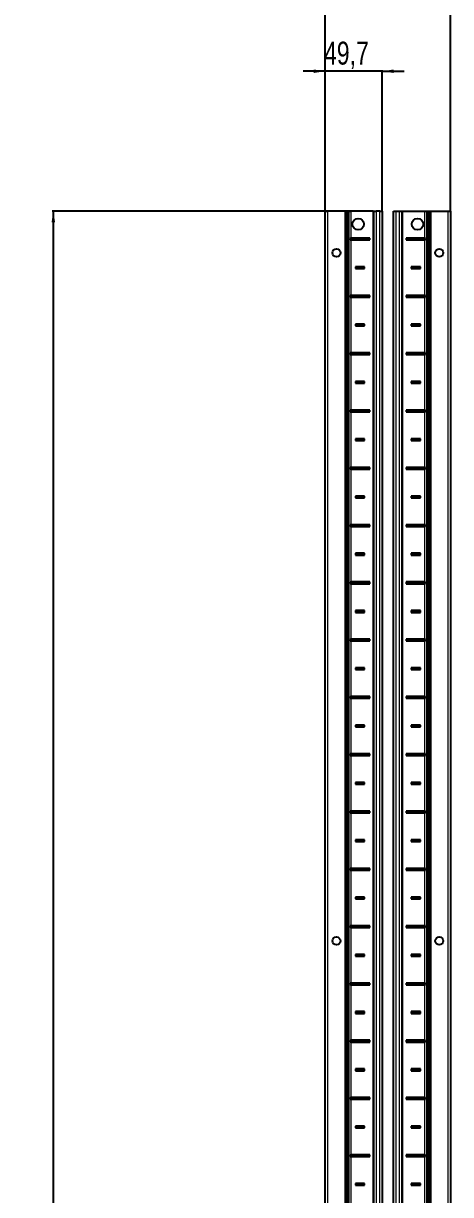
# Model space of a CAD drawing. Header units: millimetres. Extents: x -199 to 1181, y -1371 to 1753.
# Drawn here: x -199 to 173, y 189 to 1211 of the extents above; entities that cross this region are included whole.
import ezdxf

# ---------------------------------------------------------------- set-up
doc = ezdxf.new("R2010")
doc.units = ezdxf.units.MM
doc.layers.add('FORMAT', color=7, linetype='Continuous')
doc.styles.add('SLDTEXTSTYLE0', font='TXT', dxfattribs={"width": 0.75})
doc.dimstyles.new('SLDDIMSTYLE0', dxfattribs={"dimtxt": 20, "dimasz": 10, "dimexe": 0, "dimexo": 0.0625, "dimgap": 5, "dimtad": 2, "dimdec": 1, "dimrnd": 1e-09, "dimzin": 12, "dimdsep": 46, "dimtxsty": 'SLDTEXTSTYLE0', "dimsah": 1, "dimcen": 0.09, "dimadec": 0, "dimazin": 3, "dimtfac": 1, "dimtofl": 0, "dimtmove": 0, "dimatfit": 3, "dimfxl": 0, "dimfrac": 2, "dimtolj": 1, "dimtzin": 12, "dimarcsym": 0})
doc.dimstyles.new('SLDDIMSTYLE1', dxfattribs={"dimtxt": 20, "dimasz": 10, "dimexe": 0, "dimexo": 0.0625, "dimgap": 5, "dimtad": 2, "dimdec": 1, "dimrnd": 1e-09, "dimzin": 12, "dimdsep": 46, "dimtxsty": 'SLDTEXTSTYLE0', "dimsah": 1, "dimcen": 0.09, "dimadec": 0, "dimazin": 3, "dimtfac": 1, "dimtmove": 0, "dimatfit": 0, "dimfxl": 0, "dimfrac": 2, "dimtolj": 1, "dimtzin": 12, "dimarcsym": 0})

# ---------------------------------------------------------------- blocks, each defined once
blk = doc.blocks.new('_D')
at = {"layer": 'FORMAT'}
for p, q in [((86.4, 1047.2), (-174.2, 1047.2)), ((-173.2, 1047.2), (-173.2, -851.8)), ((86.4, -851.8), (-174.2, -851.8))]:
    blk.add_line(p, q, dxfattribs=at)
for points in [[(-173.2, 1047.2), (-174.7, 1037.2), (-171.6, 1037.2)], [(-173.2, -851.8), (-171.6, -841.8), (-174.7, -841.8)]]:
    blk.add_solid(points, dxfattribs=at)
at = {"layer": 'FORMAT', "insert": (-198.9, 68.2), "char_height": 20, "attachment_point": 1, "rotation": 90, "style": 'SLDTEXTSTYLE0'}
blk.add_mtext('1899', dxfattribs=at)
blk = doc.blocks.new('_D_1')
at = {"layer": 'FORMAT'}
for p, q in [((64, 1047.2), (64, 1243.6)), ((64, 1242.6), (173.4, 1242.6)), ((173.4, 1047.2), (173.4, 1243.6))]:
    blk.add_line(p, q, dxfattribs=at)
for points in [[(64, 1242.6), (74, 1241.1), (74, 1244.2)], [(173.4, 1242.6), (163.4, 1244.2), (163.4, 1241.1)]]:
    blk.add_solid(points, dxfattribs=at)
at = {"layer": 'FORMAT', "insert": (85.4, 1268.4), "char_height": 20, "attachment_point": 1, "style": 'SLDTEXTSTYLE0'}
blk.add_mtext('109,4', dxfattribs=at)
blk = doc.blocks.new('_D_2')
at = {"layer": 'FORMAT'}
for p, q in [((64, 1169.2), (44.7, 1169.2)), ((64, 1047.2), (64, 1170.2)), ((113.7, 1169.2), (64, 1169.2)), ((113.7, 1047.2), (113.7, 1170.2)), ((113.7, 1169.2), (132.9, 1169.2))]:
    blk.add_line(p, q, dxfattribs=at)
for points in [[(64, 1169.2), (54, 1170.7), (54, 1167.7)], [(113.7, 1169.2), (123.7, 1167.7), (123.7, 1170.7)]]:
    blk.add_solid(points, dxfattribs=at)
at = {"layer": 'FORMAT', "insert": (63, 1195), "char_height": 20, "attachment_point": 1, "style": 'SLDTEXTSTYLE0'}
blk.add_mtext('49,7', dxfattribs=at)

msp = doc.modelspace()

# ---------------------------------------------------------------- linework, layer by layer
at = {"color": 7, "linetype": 'Continuous', "lineweight": 25}
for p, q in [((63.98, -851.79), (63.98, 1047.21)), ((63.98, 1047.21), (65.98, 1047.21)), ((81.33, 1047.21), (65.98, 1047.21)), ((81.33, 1047.21), (81.98, 1047.21)), ((81.98, -851.79), (81.98, 1047.21)), ((81.98, 1047.21), (82.56, 1047.21)), ((83.77, 1047.21), (82.56, 1047.21)), ((83.77, -851.79), (83.77, 1047.21)), ((83.8, 1047.21), (83.77, 1047.21)), ((83.8, -851.79), (83.8, 1047.21)), ((85.01, 1047.21), (83.8, 1047.21)), ((85.01, 1047.21), (86.42, 1047.21)), ((105.83, 1047.21), (86.42, 1047.21)), ((105.83, 1047.21), (106.48, 1047.21)), ((106.48, -851.79), (106.48, 1047.21)), ((106.48, 1047.21), (108.48, 1047.21)), ((111.68, 1047.21), (108.48, 1047.21)), ((111.68, 1047.21), (113.68, 1047.21)), ((113.68, 1047.21), (113.68, -851.79)), ((123.68, -851.79), (123.68, 1047.21)), ((123.68, 1047.21), (125.68, 1047.21)), ((125.68, 1047.21), (128.88, 1047.21)), ((128.88, 1047.21), (130.88, 1047.21)), ((130.88, 1047.21), (130.88, -851.79)), ((130.88, 1047.21), (131.53, 1047.21)), ((131.53, 1047.21), (150.93, 1047.21)), ((150.93, 1047.21), (152.34, 1047.21)), ((152.34, 1047.21), (153.55, 1047.21)), ((153.55, 1047.21), (153.55, -851.79)), ((153.55, 1047.21), (153.58, 1047.21)), ((153.58, 1047.21), (153.58, -851.79)), ((153.58, 1047.21), (154.79, 1047.21)), ((154.79, 1047.21), (155.38, 1047.21)), ((155.38, 1047.21), (155.38, -851.79)), ((155.38, 1047.21), (156.03, 1047.21)), ((156.03, 1047.21), (171.38, 1047.21)), ((171.38, 1047.21), (173.38, 1047.21)), ((173.38, 1047.21), (173.38, -851.79)), ((85.93, 1023.35), (85.93, 1022.06)), ((86.58, 1022.71), (85.93, 1023.35)), ((86.58, 1022.71), (85.93, 1022.06)), ((102.83, 1023.46), (86.42, 1023.46)), ((102.08, 1022.71), (86.58, 1022.71)), ((102.08, 1022.71), (102.83, 1023.46)), ((102.08, 1022.71), (102.83, 1021.96)), ((102.83, 1021.96), (102.83, 1023.46)), ((150.93, 1023.46), (134.53, 1023.46)), ((134.53, 1023.46), (134.53, 1021.96)), ((135.28, 1022.71), (134.53, 1023.46)), ((135.28, 1022.71), (134.53, 1021.96)), ((135.28, 1022.71), (150.78, 1022.71)), ((150.78, 1022.71), (151.42, 1023.35)), ((150.78, 1022.71), (151.42, 1022.06)), ((151.42, 1022.06), (151.42, 1023.35)), ((86.42, 1021.96), (102.83, 1021.96)), ((134.53, 1021.96), (150.93, 1021.96)), ((98.33, 998.46), (90.33, 998.46)), ((90.33, 998.46), (90.33, 996.96)), ((91.08, 997.71), (90.33, 998.46)), ((91.08, 997.71), (90.33, 996.96)), ((90.33, 996.96), (98.33, 996.96)), ((97.58, 997.71), (91.08, 997.71)), ((97.58, 997.71), (98.33, 998.46)), ((97.58, 997.71), (98.33, 996.96)), ((98.33, 996.96), (98.33, 998.46)), ((147.03, 998.46), (139.03, 998.46)), ((139.03, 998.46), (139.03, 996.96)), ((139.78, 997.71), (139.03, 998.46)), ((139.78, 997.71), (139.03, 996.96)), ((139.03, 996.96), (147.03, 996.96)), ((139.78, 997.71), (146.28, 997.71)), ((146.28, 997.71), (147.03, 998.46)), ((146.28, 997.71), (147.03, 996.96)), ((147.03, 996.96), (147.03, 998.46)), ((85.93, 973.35), (85.93, 972.06)), ((86.58, 972.71), (85.93, 973.35)), ((86.58, 972.71), (85.93, 972.06)), ((102.83, 973.46), (86.42, 973.46)), ((86.42, 971.96), (102.83, 971.96)), ((102.08, 972.71), (86.58, 972.71)), ((102.08, 972.71), (102.83, 973.46)), ((102.08, 972.71), (102.83, 971.96)), ((102.83, 971.96), (102.83, 973.46)), ((150.93, 973.46), (134.53, 973.46)), ((134.53, 973.46), (134.53, 971.96)), ((135.28, 972.71), (134.53, 973.46)), ((135.28, 972.71), (134.53, 971.96)), ((134.53, 971.96), (150.93, 971.96)), ((135.28, 972.71), (150.78, 972.71)), ((150.78, 972.71), (151.42, 973.35)), ((150.78, 972.71), (151.42, 972.06)), ((151.42, 972.06), (151.42, 973.35)), ((98.33, 948.46), (90.33, 948.46)), ((90.33, 948.46), (90.33, 946.96)), ((91.08, 947.71), (90.33, 948.46)), ((91.08, 947.71), (90.33, 946.96)), ((90.33, 946.96), (98.33, 946.96)), ((97.58, 947.71), (91.08, 947.71)), ((97.58, 947.71), (98.33, 948.46)), ((97.58, 947.71), (98.33, 946.96)), ((98.33, 946.96), (98.33, 948.46)), ((147.03, 948.46), (139.03, 948.46)), ((139.03, 948.46), (139.03, 946.96)), ((139.78, 947.71), (139.03, 948.46)), ((139.78, 947.71), (139.03, 946.96)), ((139.03, 946.96), (147.03, 946.96)), ((139.78, 947.71), (146.28, 947.71)), ((146.28, 947.71), (147.03, 948.46)), ((146.28, 947.71), (147.03, 946.96)), ((147.03, 946.96), (147.03, 948.46)), ((85.93, 923.35), (85.93, 922.06)), ((86.58, 922.71), (85.93, 923.35)), ((86.58, 922.71), (85.93, 922.06)), ((102.83, 923.46), (86.42, 923.46)), ((86.42, 921.96), (102.83, 921.96)), ((102.08, 922.71), (86.58, 922.71)), ((102.08, 922.71), (102.83, 923.46)), ((102.08, 922.71), (102.83, 921.96)), ((102.83, 921.96), (102.83, 923.46)), ((135.28, 922.71), (134.53, 923.46)), ((134.53, 923.46), (134.53, 921.96)), ((150.93, 923.46), (134.53, 923.46)), ((135.28, 922.71), (134.53, 921.96)), ((134.53, 921.96), (150.93, 921.96)), ((135.28, 922.71), (150.78, 922.71)), ((150.78, 922.71), (151.42, 923.35)), ((150.78, 922.71), (151.42, 922.06)), ((151.42, 922.06), (151.42, 923.35)), ((98.33, 898.46), (90.33, 898.46)), ((90.33, 898.46), (90.33, 896.96)), ((91.08, 897.71), (90.33, 898.46)), ((91.08, 897.71), (90.33, 896.96)), ((90.33, 896.96), (98.33, 896.96)), ((97.58, 897.71), (91.08, 897.71)), ((97.58, 897.71), (98.33, 898.46)), ((97.58, 897.71), (98.33, 896.96)), ((98.33, 896.96), (98.33, 898.46)), ((147.03, 898.46), (139.03, 898.46)), ((139.03, 898.46), (139.03, 896.96)), ((139.78, 897.71), (139.03, 898.46)), ((139.78, 897.71), (139.03, 896.96)), ((139.03, 896.96), (147.03, 896.96)), ((139.78, 897.71), (146.28, 897.71)), ((146.28, 897.71), (147.03, 898.46)), ((146.28, 897.71), (147.03, 896.96)), ((147.03, 896.96), (147.03, 898.46)), ((85.93, 873.35), (85.93, 872.06)), ((86.58, 872.71), (85.93, 873.35)), ((86.58, 872.71), (85.93, 872.06)), ((102.83, 873.46), (86.42, 873.46)), ((86.42, 871.96), (102.83, 871.96)), ((102.08, 872.71), (86.58, 872.71)), ((102.08, 872.71), (102.83, 873.46)), ((102.08, 872.71), (102.83, 871.96)), ((102.83, 871.96), (102.83, 873.46)), ((150.93, 873.46), (134.53, 873.46)), ((134.53, 873.46), (134.53, 871.96)), ((135.28, 872.71), (134.53, 873.46)), ((135.28, 872.71), (134.53, 871.96)), ((134.53, 871.96), (150.93, 871.96)), ((135.28, 872.71), (150.78, 872.71)), ((150.78, 872.71), (151.42, 873.35)), ((150.78, 872.71), (151.42, 872.06)), ((151.42, 872.06), (151.42, 873.35)), ((98.33, 848.46), (90.33, 848.46)), ((90.33, 848.46), (90.33, 846.96)), ((91.08, 847.71), (90.33, 848.46)), ((97.58, 847.71), (98.33, 848.46)), ((98.33, 846.96), (98.33, 848.46)), ((147.03, 848.46), (139.03, 848.46)), ((139.03, 848.46), (139.03, 846.96)), ((139.78, 847.71), (139.03, 848.46)), ((146.28, 847.71), (147.03, 848.46)), ((147.03, 846.96), (147.03, 848.46)), ((91.08, 847.71), (90.33, 846.96)), ((90.33, 846.96), (98.33, 846.96)), ((97.58, 847.71), (91.08, 847.71)), ((97.58, 847.71), (98.33, 846.96)), ((139.78, 847.71), (139.03, 846.96)), ((139.03, 846.96), (147.03, 846.96)), ((139.78, 847.71), (146.28, 847.71)), ((146.28, 847.71), (147.03, 846.96)), ((85.93, 823.35), (85.93, 822.06)), ((86.58, 822.71), (85.93, 823.35)), ((86.58, 822.71), (85.93, 822.06)), ((102.83, 823.46), (86.42, 823.46)), ((86.42, 821.96), (102.83, 821.96)), ((102.08, 822.71), (86.58, 822.71)), ((102.08, 822.71), (102.83, 823.46)), ((102.08, 822.71), (102.83, 821.96)), ((102.83, 821.96), (102.83, 823.46)), ((150.93, 823.46), (134.53, 823.46)), ((134.53, 823.46), (134.53, 821.96)), ((135.28, 822.71), (134.53, 823.46)), ((135.28, 822.71), (134.53, 821.96)), ((134.53, 821.96), (150.93, 821.96)), ((135.28, 822.71), (150.78, 822.71)), ((150.78, 822.71), (151.42, 823.35)), ((150.78, 822.71), (151.42, 822.06)), ((151.42, 822.06), (151.42, 823.35)), ((98.33, 798.46), (90.33, 798.46)), ((90.33, 798.46), (90.33, 796.96)), ((91.08, 797.71), (90.33, 798.46)), ((91.08, 797.71), (90.33, 796.96)), ((97.58, 797.71), (91.08, 797.71)), ((97.58, 797.71), (98.33, 798.46)), ((97.58, 797.71), (98.33, 796.96)), ((98.33, 796.96), (98.33, 798.46)), ((147.03, 798.46), (139.03, 798.46)), ((139.03, 798.46), (139.03, 796.96)), ((139.78, 797.71), (139.03, 798.46)), ((139.78, 797.71), (139.03, 796.96)), ((139.78, 797.71), (146.28, 797.71)), ((146.28, 797.71), (147.03, 798.46)), ((146.28, 797.71), (147.03, 796.96)), ((147.03, 796.96), (147.03, 798.46)), ((90.33, 796.96), (98.33, 796.96)), ((139.03, 796.96), (147.03, 796.96)), ((85.93, 773.35), (85.93, 772.06)), ((86.58, 772.71), (85.93, 773.35)), ((86.58, 772.71), (85.93, 772.06)), ((102.83, 773.46), (86.42, 773.46)), ((86.42, 771.96), (102.83, 771.96)), ((102.08, 772.71), (86.58, 772.71)), ((102.08, 772.71), (102.83, 773.46)), ((102.08, 772.71), (102.83, 771.96)), ((102.83, 771.96), (102.83, 773.46)), ((150.93, 773.46), (134.53, 773.46)), ((134.53, 773.46), (134.53, 771.96)), ((135.28, 772.71), (134.53, 773.46)), ((135.28, 772.71), (134.53, 771.96)), ((134.53, 771.96), (150.93, 771.96)), ((135.28, 772.71), (150.78, 772.71)), ((150.78, 772.71), (151.42, 773.35)), ((150.78, 772.71), (151.42, 772.06)), ((151.42, 772.06), (151.42, 773.35)), ((98.33, 748.46), (90.33, 748.46)), ((90.33, 748.46), (90.33, 746.96)), ((91.08, 747.71), (90.33, 748.46)), ((91.08, 747.71), (90.33, 746.96)), ((90.33, 746.96), (98.33, 746.96)), ((97.58, 747.71), (91.08, 747.71)), ((97.58, 747.71), (98.33, 748.46)), ((97.58, 747.71), (98.33, 746.96)), ((98.33, 746.96), (98.33, 748.46)), ((147.03, 748.46), (139.03, 748.46)), ((139.03, 748.46), (139.03, 746.96)), ((139.78, 747.71), (139.03, 748.46)), ((139.78, 747.71), (139.03, 746.96)), ((139.03, 746.96), (147.03, 746.96)), ((139.78, 747.71), (146.28, 747.71)), ((146.28, 747.71), (147.03, 748.46)), ((146.28, 747.71), (147.03, 746.96)), ((147.03, 746.96), (147.03, 748.46)), ((85.93, 723.35), (85.93, 722.06)), ((86.58, 722.71), (85.93, 723.35)), ((86.58, 722.71), (85.93, 722.06)), ((102.83, 723.46), (86.42, 723.46)), ((86.42, 721.96), (102.83, 721.96)), ((102.08, 722.71), (86.58, 722.71)), ((102.08, 722.71), (102.83, 723.46)), ((102.08, 722.71), (102.83, 721.96)), ((102.83, 721.96), (102.83, 723.46)), ((150.93, 723.46), (134.53, 723.46)), ((134.53, 723.46), (134.53, 721.96)), ((135.28, 722.71), (134.53, 723.46)), ((135.28, 722.71), (134.53, 721.96)), ((134.53, 721.96), (150.93, 721.96)), ((135.28, 722.71), (150.78, 722.71)), ((150.78, 722.71), (151.42, 723.35)), ((150.78, 722.71), (151.42, 722.06)), ((151.42, 722.06), (151.42, 723.35)), ((98.33, 698.46), (90.33, 698.46)), ((90.33, 698.46), (90.33, 696.96)), ((91.08, 697.71), (90.33, 698.46)), ((91.08, 697.71), (90.33, 696.96)), ((90.33, 696.96), (98.33, 696.96)), ((97.58, 697.71), (91.08, 697.71)), ((97.58, 697.71), (98.33, 698.46)), ((97.58, 697.71), (98.33, 696.96)), ((98.33, 696.96), (98.33, 698.46)), ((147.03, 698.46), (139.03, 698.46)), ((139.03, 698.46), (139.03, 696.96)), ((139.78, 697.71), (139.03, 698.46)), ((139.78, 697.71), (139.03, 696.96)), ((139.03, 696.96), (147.03, 696.96)), ((139.78, 697.71), (146.28, 697.71)), ((146.28, 697.71), (147.03, 698.46)), ((146.28, 697.71), (147.03, 696.96)), ((147.03, 696.96), (147.03, 698.46)), ((85.93, 673.35), (85.93, 672.06)), ((86.58, 672.71), (85.93, 673.35)), ((86.58, 672.71), (85.93, 672.06)), ((102.83, 673.46), (86.42, 673.46)), ((86.42, 671.96), (102.83, 671.96)), ((102.08, 672.71), (86.58, 672.71)), ((102.08, 672.71), (102.83, 673.46)), ((102.08, 672.71), (102.83, 671.96)), ((102.83, 671.96), (102.83, 673.46)), ((150.93, 673.46), (134.53, 673.46)), ((134.53, 673.46), (134.53, 671.96)), ((135.28, 672.71), (134.53, 673.46)), ((135.28, 672.71), (134.53, 671.96)), ((134.53, 671.96), (150.93, 671.96)), ((135.28, 672.71), (150.78, 672.71)), ((150.78, 672.71), (151.42, 673.35)), ((150.78, 672.71), (151.42, 672.06)), ((151.42, 672.06), (151.42, 673.35)), ((98.33, 648.46), (90.33, 648.46)), ((90.33, 648.46), (90.33, 646.96)), ((91.08, 647.71), (90.33, 648.46)), ((91.08, 647.71), (90.33, 646.96)), ((90.33, 646.96), (98.33, 646.96)), ((97.58, 647.71), (91.08, 647.71)), ((97.58, 647.71), (98.33, 648.46)), ((97.58, 647.71), (98.33, 646.96)), ((98.33, 646.96), (98.33, 648.46)), ((147.03, 648.46), (139.03, 648.46)), ((139.03, 648.46), (139.03, 646.96)), ((139.78, 647.71), (139.03, 648.46)), ((139.78, 647.71), (139.03, 646.96)), ((139.03, 646.96), (147.03, 646.96)), ((139.78, 647.71), (146.28, 647.71)), ((146.28, 647.71), (147.03, 648.46)), ((146.28, 647.71), (147.03, 646.96)), ((147.03, 646.96), (147.03, 648.46)), ((85.93, 623.35), (85.93, 622.06)), ((86.58, 622.71), (85.93, 623.35)), ((86.58, 622.71), (85.93, 622.06)), ((102.83, 623.46), (86.42, 623.46)), ((86.42, 621.96), (102.83, 621.96)), ((102.08, 622.71), (86.58, 622.71)), ((102.08, 622.71), (102.83, 623.46)), ((102.08, 622.71), (102.83, 621.96)), ((102.83, 621.96), (102.83, 623.46)), ((150.93, 623.46), (134.53, 623.46)), ((134.53, 623.46), (134.53, 621.96)), ((135.28, 622.71), (134.53, 623.46)), ((135.28, 622.71), (134.53, 621.96)), ((134.53, 621.96), (150.93, 621.96)), ((135.28, 622.71), (150.78, 622.71)), ((150.78, 622.71), (151.42, 623.35)), ((150.78, 622.71), (151.42, 622.06)), ((151.42, 622.06), (151.42, 623.35)), ((98.33, 598.46), (90.33, 598.46)), ((90.33, 598.46), (90.33, 596.96)), ((91.08, 597.71), (90.33, 598.46)), ((91.08, 597.71), (90.33, 596.96)), ((90.33, 596.96), (98.33, 596.96)), ((97.58, 597.71), (91.08, 597.71)), ((97.58, 597.71), (98.33, 598.46)), ((97.58, 597.71), (98.33, 596.96)), ((98.33, 596.96), (98.33, 598.46)), ((147.03, 598.46), (139.03, 598.46)), ((139.03, 598.46), (139.03, 596.96)), ((139.78, 597.71), (139.03, 598.46)), ((139.78, 597.71), (139.03, 596.96)), ((139.03, 596.96), (147.03, 596.96)), ((139.78, 597.71), (146.28, 597.71)), ((146.28, 597.71), (147.03, 598.46)), ((146.28, 597.71), (147.03, 596.96)), ((147.03, 596.96), (147.03, 598.46)), ((85.93, 573.35), (85.93, 572.06)), ((86.58, 572.71), (85.93, 573.35)), ((86.58, 572.71), (85.93, 572.06)), ((102.83, 573.46), (86.42, 573.46)), ((102.08, 572.71), (86.58, 572.71)), ((102.08, 572.71), (102.83, 573.46)), ((102.08, 572.71), (102.83, 571.96)), ((102.83, 571.96), (102.83, 573.46)), ((150.93, 573.46), (134.53, 573.46)), ((134.53, 573.46), (134.53, 571.96)), ((135.28, 572.71), (134.53, 573.46)), ((135.28, 572.71), (134.53, 571.96)), ((135.28, 572.71), (150.78, 572.71)), ((150.78, 572.71), (151.42, 573.35)), ((150.78, 572.71), (151.42, 572.06)), ((151.42, 572.06), (151.42, 573.35)), ((86.42, 571.96), (102.83, 571.96)), ((134.53, 571.96), (150.93, 571.96)), ((98.33, 548.46), (90.33, 548.46)), ((90.33, 548.46), (90.33, 546.96)), ((91.08, 547.71), (90.33, 548.46)), ((91.08, 547.71), (90.33, 546.96)), ((90.33, 546.96), (98.33, 546.96)), ((97.58, 547.71), (91.08, 547.71)), ((97.58, 547.71), (98.33, 548.46)), ((97.58, 547.71), (98.33, 546.96)), ((98.33, 546.96), (98.33, 548.46)), ((147.03, 548.46), (139.03, 548.46)), ((139.03, 548.46), (139.03, 546.96)), ((139.78, 547.71), (139.03, 548.46)), ((139.78, 547.71), (139.03, 546.96)), ((139.03, 546.96), (147.03, 546.96)), ((139.78, 547.71), (146.28, 547.71)), ((146.28, 547.71), (147.03, 548.46)), ((146.28, 547.71), (147.03, 546.96)), ((147.03, 546.96), (147.03, 548.46)), ((85.93, 523.35), (85.93, 522.06)), ((86.58, 522.71), (85.93, 523.35)), ((86.58, 522.71), (85.93, 522.06)), ((102.83, 523.46), (86.42, 523.46)), ((86.42, 521.96), (102.83, 521.96)), ((102.08, 522.71), (86.58, 522.71)), ((102.08, 522.71), (102.83, 523.46)), ((102.08, 522.71), (102.83, 521.96)), ((102.83, 521.96), (102.83, 523.46)), ((150.93, 523.46), (134.53, 523.46)), ((134.53, 523.46), (134.53, 521.96)), ((135.28, 522.71), (134.53, 523.46)), ((135.28, 522.71), (134.53, 521.96)), ((134.53, 521.96), (150.93, 521.96)), ((135.28, 522.71), (150.78, 522.71)), ((150.78, 522.71), (151.42, 523.35)), ((150.78, 522.71), (151.42, 522.06)), ((151.42, 522.06), (151.42, 523.35)), ((98.33, 498.46), (90.33, 498.46)), ((90.33, 498.46), (90.33, 496.96)), ((91.08, 497.71), (90.33, 498.46)), ((91.08, 497.71), (90.33, 496.96)), ((90.33, 496.96), (98.33, 496.96)), ((97.58, 497.71), (91.08, 497.71)), ((97.58, 497.71), (98.33, 498.46)), ((97.58, 497.71), (98.33, 496.96)), ((98.33, 496.96), (98.33, 498.46)), ((147.03, 498.46), (139.03, 498.46)), ((139.03, 498.46), (139.03, 496.96)), ((139.78, 497.71), (139.03, 498.46)), ((139.78, 497.71), (139.03, 496.96)), ((139.03, 496.96), (147.03, 496.96)), ((139.78, 497.71), (146.28, 497.71)), ((146.28, 497.71), (147.03, 498.46)), ((146.28, 497.71), (147.03, 496.96)), ((147.03, 496.96), (147.03, 498.46)), ((85.93, 473.35), (85.93, 472.06)), ((86.58, 472.71), (85.93, 473.35)), ((86.58, 472.71), (85.93, 472.06)), ((102.83, 473.46), (86.42, 473.46)), ((86.42, 471.96), (102.83, 471.96)), ((102.08, 472.71), (86.58, 472.71)), ((102.08, 472.71), (102.83, 473.46)), ((102.08, 472.71), (102.83, 471.96)), ((102.83, 471.96), (102.83, 473.46)), ((150.93, 473.46), (134.53, 473.46)), ((134.53, 473.46), (134.53, 471.96)), ((135.28, 472.71), (134.53, 473.46)), ((135.28, 472.71), (134.53, 471.96)), ((134.53, 471.96), (150.93, 471.96)), ((135.28, 472.71), (150.78, 472.71)), ((150.78, 472.71), (151.42, 473.35)), ((150.78, 472.71), (151.42, 472.06)), ((151.42, 472.06), (151.42, 473.35)), ((98.33, 448.46), (90.33, 448.46)), ((90.33, 448.46), (90.33, 446.96)), ((91.08, 447.71), (90.33, 448.46)), ((91.08, 447.71), (90.33, 446.96)), ((90.33, 446.96), (98.33, 446.96)), ((97.58, 447.71), (91.08, 447.71)), ((97.58, 447.71), (98.33, 448.46)), ((97.58, 447.71), (98.33, 446.96)), ((98.33, 446.96), (98.33, 448.46)), ((147.03, 448.46), (139.03, 448.46)), ((139.03, 448.46), (139.03, 446.96)), ((139.78, 447.71), (139.03, 448.46)), ((139.78, 447.71), (139.03, 446.96)), ((139.03, 446.96), (147.03, 446.96)), ((139.78, 447.71), (146.28, 447.71)), ((146.28, 447.71), (147.03, 448.46)), ((146.28, 447.71), (147.03, 446.96)), ((147.03, 446.96), (147.03, 448.46)), ((85.93, 423.35), (85.93, 422.06)), ((86.58, 422.71), (85.93, 423.35)), ((86.58, 422.71), (85.93, 422.06)), ((102.83, 423.46), (86.42, 423.46)), ((86.42, 421.96), (102.83, 421.96)), ((102.08, 422.71), (86.58, 422.71)), ((102.08, 422.71), (102.83, 423.46)), ((102.08, 422.71), (102.83, 421.96)), ((102.83, 421.96), (102.83, 423.46)), ((150.93, 423.46), (134.53, 423.46)), ((134.53, 423.46), (134.53, 421.96)), ((135.28, 422.71), (134.53, 423.46)), ((135.28, 422.71), (134.53, 421.96)), ((134.53, 421.96), (150.93, 421.96)), ((135.28, 422.71), (150.78, 422.71)), ((150.78, 422.71), (151.42, 423.35)), ((150.78, 422.71), (151.42, 422.06)), ((151.42, 422.06), (151.42, 423.35)), ((98.33, 398.46), (90.33, 398.46)), ((90.33, 398.46), (90.33, 396.96)), ((91.08, 397.71), (90.33, 398.46)), ((91.08, 397.71), (90.33, 396.96)), ((90.33, 396.96), (98.33, 396.96)), ((97.58, 397.71), (91.08, 397.71)), ((97.58, 397.71), (98.33, 398.46)), ((97.58, 397.71), (98.33, 396.96)), ((98.33, 396.96), (98.33, 398.46)), ((147.03, 398.46), (139.03, 398.46)), ((139.03, 398.46), (139.03, 396.96)), ((139.78, 397.71), (139.03, 398.46)), ((139.78, 397.71), (139.03, 396.96)), ((139.03, 396.96), (147.03, 396.96)), ((139.78, 397.71), (146.28, 397.71)), ((146.28, 397.71), (147.03, 398.46)), ((146.28, 397.71), (147.03, 396.96)), ((147.03, 396.96), (147.03, 398.46)), ((85.93, 373.35), (85.93, 372.06)), ((86.58, 372.71), (85.93, 373.35)), ((86.58, 372.71), (85.93, 372.06)), ((102.83, 373.46), (86.42, 373.46)), ((86.42, 371.96), (102.83, 371.96)), ((102.08, 372.71), (86.58, 372.71)), ((102.08, 372.71), (102.83, 373.46)), ((102.08, 372.71), (102.83, 371.96)), ((102.83, 371.96), (102.83, 373.46)), ((150.93, 373.46), (134.53, 373.46)), ((134.53, 373.46), (134.53, 371.96)), ((135.28, 372.71), (134.53, 373.46)), ((135.28, 372.71), (134.53, 371.96)), ((134.53, 371.96), (150.93, 371.96)), ((135.28, 372.71), (150.78, 372.71)), ((150.78, 372.71), (151.42, 373.35)), ((150.78, 372.71), (151.42, 372.06)), ((151.42, 372.06), (151.42, 373.35)), ((98.33, 348.46), (90.33, 348.46)), ((90.33, 348.46), (90.33, 346.96)), ((91.08, 347.71), (90.33, 348.46)), ((91.08, 347.71), (90.33, 346.96)), ((97.58, 347.71), (91.08, 347.71)), ((97.58, 347.71), (98.33, 348.46)), ((97.58, 347.71), (98.33, 346.96)), ((98.33, 346.96), (98.33, 348.46)), ((147.03, 348.46), (139.03, 348.46)), ((139.03, 348.46), (139.03, 346.96)), ((139.78, 347.71), (139.03, 348.46)), ((139.78, 347.71), (139.03, 346.96)), ((139.78, 347.71), (146.28, 347.71)), ((146.28, 347.71), (147.03, 348.46)), ((146.28, 347.71), (147.03, 346.96)), ((147.03, 346.96), (147.03, 348.46)), ((90.33, 346.96), (98.33, 346.96)), ((139.03, 346.96), (147.03, 346.96)), ((85.93, 323.35), (85.93, 322.06)), ((86.58, 322.71), (85.93, 323.35)), ((86.58, 322.71), (85.93, 322.06)), ((102.83, 323.46), (86.42, 323.46)), ((86.42, 321.96), (102.83, 321.96)), ((102.08, 322.71), (86.58, 322.71)), ((102.08, 322.71), (102.83, 323.46)), ((102.08, 322.71), (102.83, 321.96)), ((102.83, 321.96), (102.83, 323.46)), ((150.93, 323.46), (134.53, 323.46)), ((134.53, 323.46), (134.53, 321.96)), ((135.28, 322.71), (134.53, 323.46)), ((135.28, 322.71), (134.53, 321.96)), ((134.53, 321.96), (150.93, 321.96)), ((135.28, 322.71), (150.78, 322.71)), ((150.78, 322.71), (151.42, 323.35)), ((150.78, 322.71), (151.42, 322.06)), ((151.42, 322.06), (151.42, 323.35)), ((98.33, 298.46), (90.33, 298.46)), ((90.33, 298.46), (90.33, 296.96)), ((91.08, 297.71), (90.33, 298.46)), ((91.08, 297.71), (90.33, 296.96)), ((90.33, 296.96), (98.33, 296.96)), ((97.58, 297.71), (91.08, 297.71)), ((97.58, 297.71), (98.33, 298.46)), ((97.58, 297.71), (98.33, 296.96)), ((98.33, 296.96), (98.33, 298.46)), ((147.03, 298.46), (139.03, 298.46)), ((139.03, 298.46), (139.03, 296.96)), ((139.78, 297.71), (139.03, 298.46)), ((139.78, 297.71), (139.03, 296.96)), ((139.03, 296.96), (147.03, 296.96)), ((139.78, 297.71), (146.28, 297.71)), ((146.28, 297.71), (147.03, 298.46)), ((146.28, 297.71), (147.03, 296.96)), ((147.03, 296.96), (147.03, 298.46)), ((85.93, 273.35), (85.93, 272.06)), ((86.58, 272.71), (85.93, 273.35)), ((86.58, 272.71), (85.93, 272.06)), ((102.83, 273.46), (86.42, 273.46)), ((86.42, 271.96), (102.83, 271.96)), ((102.08, 272.71), (86.58, 272.71)), ((102.08, 272.71), (102.83, 273.46)), ((102.08, 272.71), (102.83, 271.96)), ((102.83, 271.96), (102.83, 273.46)), ((150.93, 273.46), (134.53, 273.46)), ((134.53, 273.46), (134.53, 271.96)), ((135.28, 272.71), (134.53, 273.46)), ((135.28, 272.71), (134.53, 271.96)), ((134.53, 271.96), (150.93, 271.96)), ((135.28, 272.71), (150.78, 272.71)), ((150.78, 272.71), (151.42, 273.35)), ((150.78, 272.71), (151.42, 272.06)), ((151.42, 272.06), (151.42, 273.35)), ((98.33, 248.46), (90.33, 248.46)), ((90.33, 248.46), (90.33, 246.96)), ((91.08, 247.71), (90.33, 248.46)), ((91.08, 247.71), (90.33, 246.96)), ((90.33, 246.96), (98.33, 246.96)), ((97.58, 247.71), (91.08, 247.71)), ((97.58, 247.71), (98.33, 248.46)), ((97.58, 247.71), (98.33, 246.96)), ((98.33, 246.96), (98.33, 248.46)), ((147.03, 248.46), (139.03, 248.46)), ((139.03, 248.46), (139.03, 246.96)), ((139.78, 247.71), (139.03, 248.46)), ((139.78, 247.71), (139.03, 246.96)), ((139.03, 246.96), (147.03, 246.96)), ((139.78, 247.71), (146.28, 247.71)), ((146.28, 247.71), (147.03, 248.46)), ((146.28, 247.71), (147.03, 246.96)), ((147.03, 246.96), (147.03, 248.46)), ((85.93, 223.35), (85.93, 222.06)), ((86.58, 222.71), (85.93, 223.35)), ((86.58, 222.71), (85.93, 222.06)), ((102.83, 223.46), (86.42, 223.46)), ((86.42, 221.96), (102.83, 221.96)), ((102.08, 222.71), (86.58, 222.71)), ((102.08, 222.71), (102.83, 223.46)), ((102.08, 222.71), (102.83, 221.96)), ((102.83, 221.96), (102.83, 223.46)), ((150.93, 223.46), (134.53, 223.46)), ((134.53, 223.46), (134.53, 221.96)), ((135.28, 222.71), (134.53, 223.46)), ((135.28, 222.71), (134.53, 221.96)), ((134.53, 221.96), (150.93, 221.96)), ((135.28, 222.71), (150.78, 222.71)), ((150.78, 222.71), (151.42, 223.35)), ((150.78, 222.71), (151.42, 222.06)), ((151.42, 222.06), (151.42, 223.35)), ((98.33, 198.46), (90.33, 198.46)), ((90.33, 198.46), (90.33, 196.96)), ((91.08, 197.71), (90.33, 198.46)), ((91.08, 197.71), (90.33, 196.96)), ((90.33, 196.96), (98.33, 196.96)), ((97.58, 197.71), (91.08, 197.71)), ((97.58, 197.71), (98.33, 198.46)), ((97.58, 197.71), (98.33, 196.96)), ((98.33, 196.96), (98.33, 198.46)), ((147.03, 198.46), (139.03, 198.46)), ((139.03, 198.46), (139.03, 196.96)), ((139.78, 197.71), (139.03, 198.46)), ((139.78, 197.71), (139.03, 196.96)), ((139.03, 196.96), (147.03, 196.96)), ((139.78, 197.71), (146.28, 197.71)), ((146.28, 197.71), (147.03, 198.46)), ((146.28, 197.71), (147.03, 196.96)), ((147.03, 196.96), (147.03, 198.46))]:
    msp.add_line(p, q, dxfattribs=at)
at = {"color": 8, "linetype": 'Continuous', "lineweight": 18}
for p, q in [((65.98, 1047.21), (65.98, -851.79)), ((81.33, -851.79), (81.33, 1047.21)), ((82.56, 1047.21), (82.56, -851.79)), ((85.01, -851.79), (85.01, 1047.21)), ((86.42, 1047.21), (86.42, 1023.46)), ((105.83, -851.79), (105.83, 1047.21)), ((108.48, 1047.21), (108.48, -851.79)), ((111.68, -851.79), (111.68, 1047.21)), ((125.68, 1047.21), (125.68, -851.79)), ((128.88, -851.79), (128.88, 1047.21)), ((131.53, 1047.21), (131.53, -851.79)), ((150.93, 1023.46), (150.93, 1047.21)), ((152.34, 1047.21), (152.34, -851.79)), ((154.79, -851.79), (154.79, 1047.21)), ((156.03, 1047.21), (156.03, -851.79)), ((171.38, -851.79), (171.38, 1047.21)), ((86.42, 1021.96), (86.42, 973.46)), ((150.93, 973.46), (150.93, 1021.96)), ((86.42, 971.96), (86.42, 923.46)), ((150.93, 923.46), (150.93, 971.96)), ((86.42, 921.96), (86.42, 873.46)), ((150.93, 873.46), (150.93, 921.96)), ((86.42, 871.96), (86.42, 823.46)), ((150.93, 823.46), (150.93, 871.96)), ((86.42, 821.96), (86.42, 773.46)), ((150.93, 773.46), (150.93, 821.96)), ((86.42, 771.96), (86.42, 723.46)), ((150.93, 723.46), (150.93, 771.96)), ((86.42, 721.96), (86.42, 673.46)), ((150.93, 673.46), (150.93, 721.96)), ((86.42, 671.96), (86.42, 623.46)), ((150.93, 623.46), (150.93, 671.96)), ((86.42, 621.96), (86.42, 573.46)), ((150.93, 573.46), (150.93, 621.96)), ((86.42, 571.96), (86.42, 523.46)), ((150.93, 523.46), (150.93, 571.96)), ((86.42, 521.96), (86.42, 473.46)), ((150.93, 473.46), (150.93, 521.96)), ((86.42, 471.96), (86.42, 423.46)), ((150.93, 423.46), (150.93, 471.96)), ((86.42, 421.96), (86.42, 373.46)), ((150.93, 373.46), (150.93, 421.96)), ((86.42, 371.96), (86.42, 323.46)), ((150.93, 323.46), (150.93, 371.96)), ((86.42, 321.96), (86.42, 273.46)), ((150.93, 273.46), (150.93, 321.96)), ((86.42, 271.96), (86.42, 223.46)), ((150.93, 223.46), (150.93, 271.96)), ((86.42, 221.96), (86.42, 173.46)), ((150.93, 173.46), (150.93, 221.96))]:
    msp.add_line(p, q, dxfattribs=at)
at = {"color": 7, "linetype": 'Continuous', "lineweight": 25}
for centre, radius in [((92.83, 1035.71), 5), ((144.53, 1035.71), 5), ((73.83, 1010.71), 3.5), ((163.53, 1010.71), 3.5), ((73.83, 410.21), 3.5), ((163.53, 410.21), 3.5)]:
    msp.add_circle(centre, radius, dxfattribs=at)
for centre, start_param, end_param in [((86.42, 1019.99), 0, 0.2482694), ((150.93, 1019.99), 6.0349159, 6.2831853), ((86.42, 1025.42), 2.8933233, 3.1415927), ((150.93, 1025.42), 3.1415927, 3.389862), ((86.42, 969.99), 0, 0.2482694), ((86.42, 975.42), 2.8933233, 3.1415927), ((150.93, 969.99), 6.0349159, 6.2831853), ((150.93, 975.42), 3.1415927, 3.389862), ((86.42, 919.99), 0, 0.2482694), ((86.42, 925.42), 2.8933233, 3.1415927), ((150.93, 919.99), 6.0349159, 6.2831853), ((150.93, 925.42), 3.1415927, 3.389862), ((86.42, 869.99), 0, 0.2482694), ((86.42, 875.42), 2.8933233, 3.1415927), ((150.93, 869.99), 6.0349159, 6.2831853), ((150.93, 875.42), 3.1415927, 3.389862), ((86.42, 819.99), 0, 0.2482694), ((86.42, 825.42), 2.8933233, 3.1415927), ((150.93, 819.99), 6.0349159, 6.2831853), ((150.93, 825.42), 3.1415927, 3.389862), ((86.42, 769.99), 0, 0.2482694), ((86.42, 775.42), 2.8933233, 3.1415927), ((150.93, 769.99), 6.0349159, 6.2831853), ((150.93, 775.42), 3.1415927, 3.389862), ((86.42, 719.99), 0, 0.2482694), ((86.42, 725.42), 2.8933233, 3.1415927), ((150.93, 719.99), 6.0349159, 6.2831853), ((150.93, 725.42), 3.1415927, 3.389862), ((86.42, 669.99), 0, 0.2482694), ((86.42, 675.42), 2.8933233, 3.1415927), ((150.93, 669.99), 6.0349159, 6.2831853), ((150.93, 675.42), 3.1415927, 3.389862), ((86.42, 619.99), 0, 0.2482694), ((86.42, 625.42), 2.8933233, 3.1415927), ((150.93, 619.99), 6.0349159, 6.2831853), ((150.93, 625.42), 3.1415927, 3.389862), ((86.42, 569.99), 0, 0.2482694), ((150.93, 569.99), 6.0349159, 6.2831853), ((86.42, 575.42), 2.8933233, 3.1415927), ((150.93, 575.42), 3.1415927, 3.389862), ((86.42, 519.99), 0, 0.2482694), ((86.42, 525.42), 2.8933233, 3.1415927), ((150.93, 519.99), 6.0349159, 6.2831853), ((150.93, 525.42), 3.1415927, 3.389862), ((86.42, 469.99), 0, 0.2482694), ((86.42, 475.42), 2.8933233, 3.1415927), ((150.93, 469.99), 6.0349159, 6.2831853), ((150.93, 475.42), 3.1415927, 3.389862), ((86.42, 419.99), 0, 0.2482694), ((86.42, 425.42), 2.8933233, 3.1415927), ((150.93, 419.99), 6.0349159, 6.2831853), ((150.93, 425.42), 3.1415927, 3.389862), ((86.42, 369.99), 0, 0.2482694), ((86.42, 375.42), 2.8933233, 3.1415927), ((150.93, 369.99), 6.0349159, 6.2831853), ((150.93, 375.42), 3.1415927, 3.389862), ((86.42, 319.99), 0, 0.2482694), ((86.42, 325.42), 2.8933233, 3.1415927), ((150.93, 319.99), 6.0349159, 6.2831853), ((150.93, 325.42), 3.1415927, 3.389862), ((86.42, 269.99), 0, 0.2482694), ((86.42, 275.42), 2.8933233, 3.1415927), ((150.93, 269.99), 6.0349159, 6.2831853), ((150.93, 275.42), 3.1415927, 3.389862), ((86.42, 219.99), 0, 0.2482694), ((86.42, 225.42), 2.8933233, 3.1415927), ((150.93, 219.99), 6.0349159, 6.2831853), ((150.93, 225.42), 3.1415927, 3.389862)]:
    msp.add_ellipse(centre, major_axis=(0, 3.46), ratio=0.5773503, start_param=start_param, end_param=end_param, dxfattribs=at)

# ---------------------------------------------------------------- dimensions: what is measured, and where the dimension line sits
at = {"layer": 'FORMAT'}
for base, p1, p2, dimstyle, picture, middle in [((173.38, 1242.62), (63.98, 1047.21), (173.38, 1047.21), 'SLDDIMSTYLE0', '_D_1', (118.68, 1242.62)), ((63.98, 1169.21), (113.68, 1047.21), (63.98, 1047.21), 'SLDDIMSTYLE1', '_D_2', (88.83, 1169.21))]:
    dim = msp.add_linear_dim(base=base, p1=p1, p2=p2, dimstyle=dimstyle, dxfattribs=at)
    dim.commit()
    dim.dimension.update_dxf_attribs({"geometry": picture, "text_midpoint": middle, "dimtype": 160})
dim = msp.add_linear_dim(base=(-173.15, -851.79), p1=(86.42, 1047.21), p2=(86.42, -851.79), angle=90, dimstyle='SLDDIMSTYLE0', dxfattribs=at)
dim.commit()
dim.dimension.update_dxf_attribs({"geometry": '_D', "text_midpoint": (-173.15, 97.71), "dimtype": 160})

doc.saveas('drawing.dxf')
